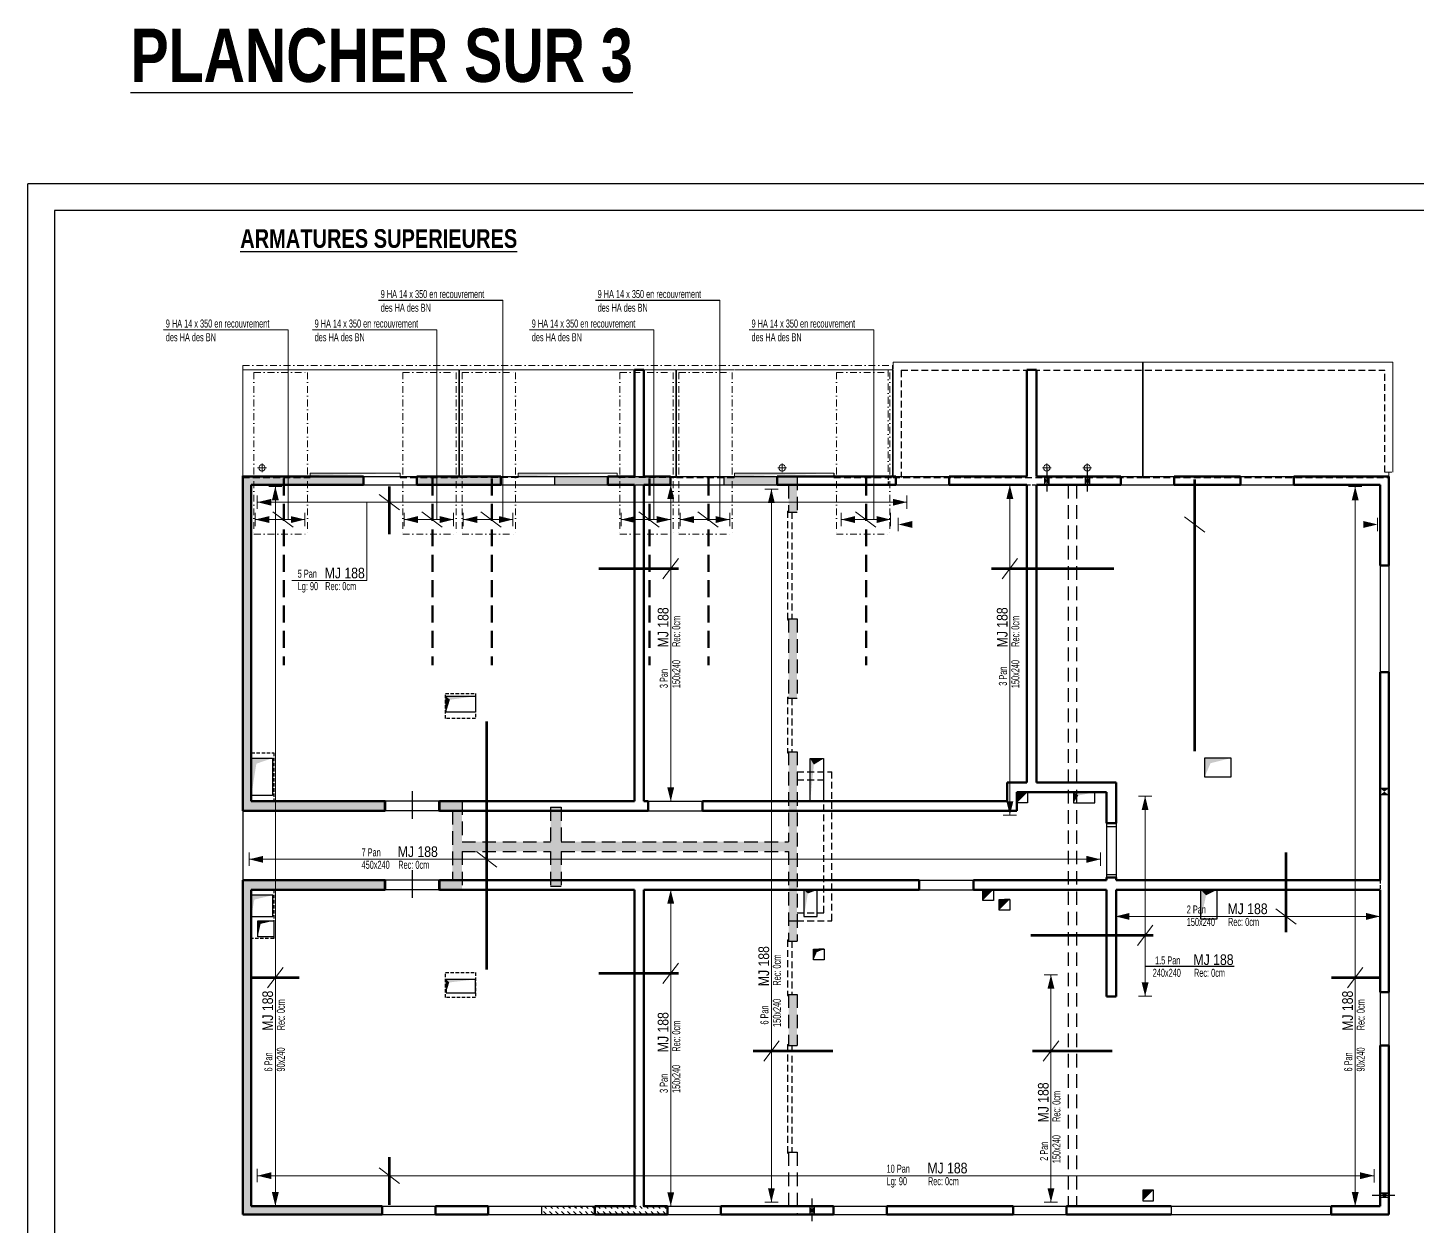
# Model space of a CAD drawing. Header units: millimetres. Extents: x 12045 to 47376, y -21493 to -16931.
# Drawn here: x 31670 to 34275, y -19178 to -16931 of the extents above; entities that cross this region are included whole.
import ezdxf

# ---------------------------------------------------------------- set-up
doc = ezdxf.new("R2010")
doc.units = ezdxf.units.MM
for name, pattern in [('CACHE', [9.525, 6.35, -3.175]), ('CACHEX2', [19.05, 12.7, -6.35]), ('TIRETPTX2', [50.8, 25.4, -12.7, 0, -12.7])]:
    doc.linetypes.add(name, pattern=pattern)
for name, color, linetype in [('01-Cad  2', 1, 'Continuous'), ('01_ARMA_INF', 50, 'Continuous'), ('01_linteaux', 2, 'Continuous'), ('01_murs_sup', 2, 'CACHEX2'), ('01_resv', 32, 'Continuous'), ('01_texte', 230, 'Continuous')]:
    doc.layers.add(name, color=color, linetype=linetype)
for name, color, linetype, lineweight in [('01_murs_coup', 5, 'Continuous', 60), ('01_tram_axes', 2, 'TIRETPTX2', 9), ('_GAZELEC-RESERVATION 2', 6, 'Continuous', 18)]:
    doc.layers.add(name, color=color, linetype=linetype, lineweight=lineweight)
doc.styles.add('impact', font='impact.ttf')
doc.styles.add('PATIO', font='ARIALN.TTF')
pattern_1 = [(135, (2098.203, 11478.237), (-11.2253202, 9e-16), [7.9375, -7.9375])]

msp = doc.modelspace()

# ---------------------------------------------------------------- hatches: boundary and pattern name
at = {"layer": '01_murs_sup', "ltscale": 0.1}
h = msp.add_hatch(dxfattribs=at)
h.set_pattern_fill('DASH', color=256, scale=2.5, angle=135)
h.set_pattern_definition(pattern_1)
h.paths.add_polyline_path([(32299.16, -17771.99), (32073.16, -17771.99), (32073.16, -18398.99), (32338.16, -18398.99), (32338.16, -18380.99), (32089.16, -18380.99), (32089.16, -17787.99), (32299.16, -17787.99)])
h.paths.add_polyline_path([(32557.16, -17771.99), (32399.16, -17771.99), (32399.16, -17787.99), (32557.16, -17787.99)])
h.paths.add_polyline_path([(32875.16, -17771.99), (32657.16, -17771.99), (32657.16, -17787.99), (32875.16, -17787.99)])
h.paths.add_polyline_path([(33112.16, -17771.99), (32975.16, -17771.99), (32975.16, -17787.99), (33096.16, -17787.99), (33096.16, -17838.99), (33112.16, -17838.99)])
h.paths.add_polyline_path([(33112.16, -18038.99), (33096.16, -18038.99), (33096.16, -18187.99), (33112.16, -18187.99)])
h.paths.add_polyline_path([(33112.16, -18287.99), (33096.16, -18287.99), (33096.16, -18456.99), (32670.16, -18456.99), (32670.16, -18391.99), (32650.16, -18391.99), (32650.16, -18456.99), (32484.16, -18456.99), (32484.16, -18380.99), (32440.16, -18380.99), (32440.16, -18398.99), (32466.16, -18398.99), (32466.16, -18528.99), (32440.16, -18528.99), (32440.16, -18546.99), (32484.16, -18546.99), (32484.16, -18474.99), (32650.16, -18474.99), (32650.16, -18539.99), (32670.16, -18539.99), (32670.16, -18474.99), (33096.16, -18474.99), (33096.16, -18642.99), (33112.16, -18642.99)])
h.paths.add_polyline_path([(33112.16, -18742.99), (33096.16, -18742.99), (33096.16, -18838.99), (33112.16, -18838.99)])
h.paths.add_polyline_path([(32338.16, -18528.99), (32073.16, -18528.99), (32073.16, -19155.99), (32334.16, -19155.99), (32334.16, -19139.99), (32089.16, -19139.99), (32089.16, -18546.99), (32338.16, -18546.99)])
h = msp.add_hatch(dxfattribs=at)
h.set_pattern_fill('DASH', color=256, scale=2.5, angle=135)
h.set_pattern_definition(pattern_1)
h.paths.add_polyline_path([(32869.16, -19139.99), (32633.16, -19139.99), (32633.16, -19155.99), (32869.16, -19155.99)])

# ---------------------------------------------------------------- linework, layer by layer
at = {"layer": '01-Cad  2'}
for p, q in [((35870.12, -17223.64), (31670.12, -17223.64)), ((31670.12, -21423.64), (31670.12, -17223.64)), ((35820.12, -17273.64), (31720.12, -17273.64)), ((31720.12, -17273.64), (31720.12, -21373.64))]:
    msp.add_line(p, q, dxfattribs=at)
at = {"layer": '01_ARMA_INF', "linetype": 'CACHE', "lineweight": 0, "ltscale": 4, "const_width": 5, "flags": 128}
for points in [[(32347.81, -17790.39), (32347.81, -17880.39)], [(33857.63, -17777.5), (33857.63, -18287.5)], [(32740.38, -17944.83), (32890.38, -17944.83)], [(33476.38, -17944.83), (33706.16, -17944.83)], [(32530.46, -18230.97), (32530.6, -18697)], [(34028.72, -18476.44), (34028.72, -18626.44)], [(33550.16, -18632.54), (33780.16, -18632.54)], [(32089.16, -18711.68), (32179.16, -18711.68)], [(32740.38, -18703.83), (32890.38, -18703.83)], [(34113.43, -18711.68), (34203.43, -18711.68)], [(33029.38, -18849.41), (33179.38, -18849.41)], [(33553.38, -18849.41), (33703.38, -18849.41)], [(32347.81, -19047.85), (32347.81, -19137.85)]]:
    msp.add_lwpolyline(points, dxfattribs=at)
at = {"layer": '01_linteaux', "lineweight": 0}
for p, q in [((32073.16, -17571.99), (32073.16, -17771.99)), ((32073.16, -17571.99), (32478.16, -17571.99)), ((32478.16, -17571.99), (32478.16, -17773.99)), ((32479.16, -17571.99), (32479.16, -17773.99)), ((32479.16, -17571.99), (32807.16, -17571.99)), ((32825.16, -17571.99), (32885.16, -17571.99)), ((32885.16, -17571.99), (32885.16, -17773.99)), ((32886.16, -17571.99), (32886.16, -17773.99)), ((32886.16, -17571.99), (32995.16, -17571.99)), ((32996.16, -17571.99), (33291.16, -17571.99)), ((33291.16, -17571.99), (33291.16, -17563.99)), ((33291.16, -17571.99), (33291.16, -17771.99)), ((33292.16, -17557.99), (34229.16, -17557.99)), ((33292.16, -17571.99), (33292.16, -17773.99)), ((33759.66, -17557.99), (33759.66, -17773.99)), ((33760.66, -17557.99), (33760.66, -17773.99)), ((34229.16, -17763.99), (34229.16, -17557.99)), ((32101.01, -17755.99), (32117.32, -17755.99)), ((32109.16, -17747.84), (32109.16, -17764.15)), ((33076.01, -17755.99), (33092.32, -17755.99)), ((33084.16, -17747.84), (33084.16, -17764.15)), ((33572.01, -17755.99), (33588.32, -17755.99)), ((33580.16, -17747.84), (33580.16, -17764.15)), ((33648.01, -17755.99), (33664.32, -17755.99)), ((33656.16, -17747.84), (33656.16, -17764.15)), ((32199.16, -17765.99), (32199.16, -17773.99)), ((32199.16, -17765.99), (32368.16, -17765.99)), ((32368.16, -17765.99), (32368.16, -17773.99)), ((32589.16, -17765.99), (32589.16, -17773.99)), ((32589.16, -17765.99), (32775.16, -17765.99)), ((32775.16, -17765.99), (32775.16, -17773.99)), ((32995.16, -17765.99), (32995.16, -17773.99)), ((32995.16, -17765.99), (33181.16, -17765.99))]:
    msp.add_line(p, q, dxfattribs=at)
at = {"layer": '01_linteaux', "ltscale": 0.1}
for p, q in [((32073.16, -17771.99), (32071.16, -17771.99)), ((32299.16, -17771.99), (32399.16, -17771.99)), ((32299.16, -17787.99), (32399.16, -17787.99)), ((32557.16, -17771.99), (32757.16, -17771.99)), ((32557.16, -17787.99), (32757.16, -17787.99)), ((32875.16, -17771.99), (33075.16, -17771.99)), ((32875.16, -17787.99), (33075.16, -17787.99)), ((33297.16, -17771.99), (33397.16, -17771.99)), ((33297.16, -17787.99), (33397.16, -17787.99)), ((33719.16, -17771.99), (33819.16, -17771.99)), ((33719.16, -17787.99), (33819.16, -17787.99)), ((33943.16, -17771.99), (34043.16, -17771.99)), ((33943.16, -17787.99), (34043.16, -17787.99)), ((34205.16, -17938.99), (34205.16, -18138.99)), ((34221.16, -17938.99), (34221.16, -18138.99)), ((32391.16, -18414.11), (32391.16, -18361.97)), ((32442.16, -18380.99), (32340.16, -18380.99)), ((32833.16, -18380.99), (32935.16, -18380.99)), ((32073.16, -18398.99), (32073.16, -18528.99)), ((32442.16, -18398.99), (32340.16, -18398.99)), ((32833.16, -18398.99), (32935.16, -18398.99)), ((33692.16, -18421.99), (33692.16, -18523.99)), ((33692.16, -18427.99), (33710.16, -18427.99)), ((33710.16, -18421.99), (33710.16, -18523.99)), ((32391.16, -18562.11), (32391.16, -18509.97)), ((33692.16, -18517.99), (33710.16, -18517.99)), ((32442.16, -18528.99), (32340.16, -18528.99)), ((33341.16, -18528.99), (33443.16, -18528.99)), ((32442.16, -18546.99), (32340.16, -18546.99)), ((33341.16, -18546.99), (33443.16, -18546.99)), ((34205.16, -18738.99), (34205.16, -18838.99)), ((34221.16, -18738.99), (34221.16, -18838.99)), ((32334.16, -19139.99), (32434.16, -19139.99)), ((32533.16, -19139.99), (32733.16, -19139.99)), ((32869.16, -19139.99), (32969.16, -19139.99)), ((33180.16, -19139.99), (33280.16, -19139.99)), ((33517.16, -19139.99), (33617.16, -19139.99)), ((33813.16, -19139.99), (34113.16, -19139.99)), ((32334.16, -19155.99), (32434.16, -19155.99)), ((32533.16, -19155.99), (32733.16, -19155.99)), ((32869.16, -19155.99), (32969.16, -19155.99)), ((33180.16, -19155.99), (33280.16, -19155.99)), ((33517.16, -19155.99), (33617.16, -19155.99)), ((33813.16, -19155.99), (34113.16, -19155.99))]:
    msp.add_line(p, q, dxfattribs=at)
at = {"layer": '01_linteaux', "lineweight": 0}
for centre in [(32109.16, -17755.99), (33084.16, -17755.99), (33580.16, -17755.99), (33656.16, -17755.99)]:
    msp.add_circle(centre, 6, dxfattribs=at)
at = {"layer": '01_linteaux', "ltscale": 0.1}
for points in [[(32199.16, -17771.99), (32199.16, -17769.99), (32199.16, -17765.99), (32368.16, -17765.99)], [(32589.16, -17771.99), (32589.16, -17765.99), (32775.16, -17765.99)], [(32995.16, -17771.99), (32995.16, -17765.99), (33181.16, -17765.99)]]:
    msp.add_solid(points, dxfattribs=at)
at = {"layer": '01_murs_coup'}
for p, q in [((32807.16, -17571.99), (32807.16, -17771.99)), ((32807.16, -17571.99), (32825.16, -17571.99)), ((32825.16, -17571.99), (32825.16, -17771.99)), ((33543.16, -17571.99), (33543.16, -17771.99)), ((33543.16, -17571.99), (33561.16, -17571.99)), ((33561.16, -17571.99), (33561.16, -17771.99)), ((32073.16, -17771.99), (32073.16, -18398.99)), ((32073.16, -17771.99), (32299.16, -17771.99)), ((32089.16, -17787.99), (32089.16, -18380.99)), ((32089.16, -17787.99), (32299.16, -17787.99)), ((32299.16, -17771.99), (32299.16, -17787.99)), ((32399.16, -17771.99), (32399.16, -17787.99)), ((32399.16, -17771.99), (32557.16, -17771.99)), ((32399.16, -17787.99), (32557.16, -17787.99)), ((32557.16, -17771.99), (32557.16, -17787.99)), ((32757.16, -17771.99), (32757.16, -17787.99)), ((32757.16, -17771.99), (32807.16, -17771.99)), ((32757.16, -17787.99), (32807.16, -17787.99)), ((32807.16, -17787.99), (32807.16, -18380.99)), ((32825.16, -17771.99), (32875.16, -17771.99)), ((32825.16, -17787.99), (32825.16, -18380.99)), ((32825.16, -17787.99), (32875.16, -17787.99)), ((32875.16, -17771.99), (32875.16, -17787.99)), ((33075.16, -17771.99), (33075.16, -17787.99)), ((33075.16, -17771.99), (33297.16, -17771.99)), ((33075.16, -17787.99), (33297.16, -17787.99)), ((33297.16, -17771.99), (33297.16, -17787.99)), ((33397.16, -17771.99), (33397.16, -17787.99)), ((33397.16, -17771.99), (33543.16, -17771.99)), ((33397.16, -17787.99), (33543.16, -17787.99)), ((33543.16, -17787.99), (33543.16, -18345.99)), ((33561.16, -17771.99), (33719.16, -17771.99)), ((33561.16, -17787.99), (33561.16, -18345.99)), ((33561.16, -17787.99), (33719.16, -17787.99)), ((33719.16, -17771.99), (33719.16, -17787.99)), ((33819.16, -17771.99), (33819.16, -17787.99)), ((33819.16, -17771.99), (33943.16, -17771.99)), ((33819.16, -17787.99), (33943.16, -17787.99)), ((33943.16, -17771.99), (33943.16, -17787.99)), ((34043.16, -17771.99), (34043.16, -17787.99)), ((34043.16, -17771.99), (34221.16, -17771.99)), ((34043.16, -17787.99), (34205.16, -17787.99)), ((34205.16, -17787.99), (34205.16, -17938.99)), ((34221.16, -17771.99), (34221.16, -17938.99)), ((34205.16, -17938.99), (34221.16, -17938.99)), ((34205.16, -18138.99), (34205.16, -18528.99)), ((34205.16, -18138.99), (34221.16, -18138.99)), ((34221.16, -18138.99), (34221.16, -18738.99)), ((33506.16, -18345.99), (33506.16, -18380.99)), ((33506.16, -18345.99), (33543.16, -18345.99)), ((33561.16, -18345.99), (33710.16, -18345.99)), ((33710.16, -18345.99), (33710.16, -18421.99)), ((32089.16, -18380.99), (32340.16, -18380.99)), ((32340.16, -18380.99), (32340.16, -18398.99)), ((32442.16, -18380.99), (32807.16, -18380.99)), ((32442.16, -18380.99), (32442.16, -18398.99)), ((32825.16, -18380.99), (32833.16, -18380.99)), ((32833.16, -18380.99), (32833.16, -18398.99)), ((32935.16, -18380.99), (32935.16, -18398.99)), ((32935.16, -18380.99), (33506.16, -18380.99)), ((33524.16, -18363.99), (33524.16, -18398.99)), ((33524.16, -18363.99), (33692.16, -18363.99)), ((33692.16, -18363.99), (33692.16, -18421.99)), ((32073.16, -18398.99), (32340.16, -18398.99)), ((32442.16, -18398.99), (32833.16, -18398.99)), ((32935.16, -18398.99), (33524.16, -18398.99)), ((33692.16, -18421.99), (33710.16, -18421.99)), ((32073.16, -18528.99), (32340.16, -18528.99)), ((32073.16, -19155.99), (32073.16, -18528.99)), ((32340.16, -18528.99), (32340.16, -18546.99)), ((32442.16, -18528.99), (32442.16, -18546.99)), ((32442.16, -18528.99), (33341.16, -18528.99)), ((33341.16, -18546.99), (33341.16, -18528.99)), ((33443.16, -18528.99), (33692.16, -18528.99)), ((33443.16, -18546.99), (33443.16, -18528.99)), ((33692.16, -18523.99), (33692.16, -18528.99)), ((33692.16, -18523.99), (33710.16, -18523.99)), ((33710.16, -18523.99), (33710.16, -18528.99)), ((33710.16, -18528.99), (34205.16, -18528.99)), ((32089.16, -18546.99), (32089.16, -19139.99)), ((32089.16, -18546.99), (32340.16, -18546.99)), ((32442.16, -18546.99), (32807.16, -18546.99)), ((32807.16, -18546.99), (32807.16, -19139.99)), ((32825.16, -18546.99), (32825.16, -19139.99)), ((32825.16, -18546.99), (33341.16, -18546.99)), ((33443.16, -18546.99), (33692.16, -18546.99)), ((33692.16, -18546.99), (33692.16, -18746.99)), ((33710.16, -18546.99), (33710.16, -18746.99)), ((33710.16, -18546.99), (34205.16, -18546.99)), ((34205.16, -18546.99), (34205.16, -18738.99)), ((33692.16, -18746.99), (33710.16, -18746.99)), ((34205.16, -18738.99), (34221.16, -18738.99)), ((34205.16, -18838.99), (34205.16, -19139.99)), ((34205.16, -18838.99), (34221.16, -18838.99)), ((34221.16, -18838.99), (34221.16, -19155.99)), ((32089.16, -19139.99), (32334.16, -19139.99)), ((32334.16, -19139.99), (32334.16, -19155.99)), ((32434.16, -19139.99), (32434.16, -19155.99)), ((32434.16, -19139.99), (32533.16, -19139.99)), ((32533.16, -19139.99), (32533.16, -19155.99)), ((32733.16, -19139.99), (32733.16, -19155.99)), ((32733.16, -19139.99), (32807.16, -19139.99)), ((32825.16, -19139.99), (32869.16, -19139.99)), ((32869.16, -19139.99), (32869.16, -19155.99)), ((32969.16, -19139.99), (32969.16, -19155.99)), ((32969.16, -19139.99), (33180.16, -19139.99)), ((33180.16, -19139.99), (33180.16, -19155.99)), ((33280.16, -19139.99), (33280.16, -19155.99)), ((33280.16, -19139.99), (33517.16, -19139.99)), ((33517.16, -19139.99), (33517.16, -19155.99)), ((33617.16, -19139.99), (33617.16, -19155.99)), ((33617.16, -19139.99), (33813.16, -19139.99)), ((34113.16, -19139.99), (34113.16, -19155.99)), ((34113.16, -19139.99), (34205.16, -19139.99)), ((32073.16, -19155.99), (32334.16, -19155.99)), ((32434.16, -19155.99), (32533.16, -19155.99)), ((32733.16, -19155.99), (32869.16, -19155.99)), ((32969.16, -19155.99), (33180.16, -19155.99)), ((33280.16, -19155.99), (33517.16, -19155.99)), ((33617.16, -19155.99), (33813.16, -19155.99)), ((34113.16, -19155.99), (34221.16, -19155.99))]:
    msp.add_line(p, q, dxfattribs=at)
at = {"layer": '01_murs_coup', "linetype": 'CACHE', "ltscale": 5}
for p, q in [((32149.85, -17775.94), (32149.85, -18125.94)), ((32428.85, -17775.94), (32428.85, -18125.94)), ((32539.82, -17775.94), (32539.82, -18125.94)), ((32835.85, -17775.94), (32835.85, -18125.94)), ((32946.37, -17775.94), (32946.37, -18125.94)), ((33241.85, -17775.94), (33241.85, -18125.94))]:
    msp.add_line(p, q, dxfattribs=at)
at = {"layer": '01_murs_sup'}
for p, q in [((33307.16, -17572.99), (33307.16, -17773.99)), ((33307.16, -17572.99), (34214.16, -17572.99)), ((34214.16, -17763.99), (34214.16, -17572.99)), ((32071.16, -17773.99), (32071.16, -17773.99)), ((32073.16, -17773.99), (32199.16, -17773.99)), ((32368.16, -17773.99), (32478.16, -17773.99)), ((32589.16, -17773.99), (32479.16, -17773.99)), ((32885.16, -17773.99), (32775.16, -17773.99)), ((32886.16, -17773.99), (32995.16, -17773.99)), ((33181.16, -17765.99), (33181.16, -17773.99)), ((33181.16, -17773.99), (33291.16, -17773.99)), ((33292.16, -17773.99), (33759.66, -17773.99)), ((33760.66, -17773.99), (34221.16, -17773.99)), ((33094.16, -17836.99), (33094.16, -18040.99)), ((33102.16, -17838.99), (33102.16, -18038.99)), ((33094.16, -18185.99), (33094.16, -18289.99)), ((33102.16, -18187.99), (33102.16, -18287.99)), ((33112.16, -18325.99), (33177.17, -18325.99)), ((33177.16, -18604.99), (33177.17, -18325.99)), ((33112.16, -18340.99), (33162.17, -18340.99)), ((33162.16, -18589.99), (33162.17, -18340.99)), ((33112.16, -18589.99), (33162.16, -18589.99)), ((33112.16, -18604.99), (33177.16, -18604.99)), ((33094.16, -18640.99), (33094.16, -18744.99)), ((33102.16, -18642.99), (33102.16, -18742.99)), ((33094.16, -18836.99), (33094.16, -19040.99)), ((33102.16, -18838.99), (33102.16, -19038.99))]:
    msp.add_line(p, q, dxfattribs=at)
at = {"layer": '01_murs_sup', "ltscale": 2}
for p, q in [((32073.16, -17771.99), (32073.16, -18398.99)), ((32073.16, -17771.99), (32299.16, -17771.99)), ((32089.16, -17787.99), (32089.16, -18380.99)), ((32089.16, -17787.99), (32299.16, -17787.99)), ((32299.16, -17771.99), (32299.16, -17787.99)), ((32399.16, -17771.99), (32399.16, -17787.99)), ((32399.16, -17771.99), (32557.16, -17771.99)), ((32399.16, -17787.99), (32557.16, -17787.99)), ((32557.16, -17771.99), (32557.16, -17787.99)), ((32657.16, -17771.99), (32657.16, -17787.99)), ((32657.16, -17771.99), (32875.16, -17771.99)), ((32657.16, -17787.99), (32875.16, -17787.99)), ((32875.16, -17771.99), (32875.16, -17787.99)), ((32975.16, -17771.99), (32975.16, -17787.99)), ((32975.16, -17771.99), (33112.16, -17771.99)), ((32975.16, -17787.99), (33096.16, -17787.99)), ((33096.16, -17787.99), (33096.16, -17838.99)), ((33112.16, -17771.99), (33112.16, -17838.99)), ((33620.16, -17787.99), (33620.16, -19139.99)), ((33636.16, -17787.99), (33636.16, -19139.99)), ((33094.16, -17836.99), (33096.16, -17836.99)), ((33096.16, -17838.99), (33112.16, -17838.99)), ((33094.16, -18040.99), (33096.16, -18040.99)), ((33096.16, -18038.99), (33096.16, -18187.99)), ((33096.16, -18038.99), (33112.16, -18038.99)), ((33112.16, -18038.99), (33112.16, -18187.99)), ((33094.16, -18185.99), (33096.16, -18185.99)), ((33096.16, -18187.99), (33112.16, -18187.99)), ((33094.16, -18289.99), (33096.16, -18289.99)), ((33096.16, -18287.99), (33096.16, -18456.99)), ((33096.16, -18287.99), (33112.16, -18287.99)), ((33112.16, -18287.99), (33112.16, -18642.99)), ((32089.16, -18380.99), (32338.16, -18380.99)), ((32338.16, -18380.99), (32338.16, -18398.99)), ((32440.16, -18380.99), (32484.16, -18380.99)), ((32440.16, -18380.99), (32440.16, -18398.99)), ((32484.16, -18380.99), (32484.16, -18456.99)), ((32073.16, -18398.99), (32338.16, -18398.99)), ((32440.16, -18398.99), (32466.16, -18398.99)), ((32466.16, -18398.99), (32466.16, -18528.99)), ((32650.16, -18391.99), (32650.16, -18456.99)), ((32650.16, -18391.99), (32670.16, -18391.99)), ((32670.16, -18391.99), (32670.16, -18456.99)), ((32484.16, -18456.99), (32650.16, -18456.99)), ((32670.16, -18456.99), (33096.16, -18456.99)), ((32484.16, -18474.99), (32484.16, -18546.99)), ((32484.16, -18474.99), (32650.16, -18474.99)), ((32650.16, -18474.99), (32650.16, -18539.99)), ((32670.16, -18474.99), (32670.16, -18539.99)), ((32670.16, -18474.99), (33096.16, -18474.99)), ((33096.16, -18474.99), (33096.16, -18642.99)), ((32073.16, -18528.99), (32338.16, -18528.99)), ((32073.16, -19155.99), (32073.16, -18528.99)), ((32338.16, -18528.99), (32338.16, -18546.99)), ((32440.16, -18528.99), (32440.16, -18546.99)), ((32440.16, -18528.99), (32466.16, -18528.99)), ((32650.16, -18539.99), (32670.16, -18539.99)), ((32089.16, -18546.99), (32089.16, -19139.99)), ((32089.16, -18546.99), (32338.16, -18546.99)), ((32440.16, -18546.99), (32484.16, -18546.99)), ((33096.16, -18604.99), (33112.16, -18604.99)), ((33094.16, -18640.99), (33096.16, -18640.99)), ((33096.16, -18642.99), (33112.16, -18642.99)), ((33094.16, -18744.99), (33096.16, -18744.99)), ((33096.16, -18742.99), (33096.16, -18838.99)), ((33096.16, -18742.99), (33112.16, -18742.99)), ((33112.16, -18742.99), (33112.16, -18838.99)), ((33094.16, -18836.99), (33096.16, -18836.99)), ((33096.16, -18838.99), (33112.16, -18838.99)), ((33096.16, -19038.99), (33096.16, -19139.99)), ((33096.16, -19038.99), (33112.16, -19038.99)), ((33112.16, -19038.99), (33112.16, -19155.99)), ((33094.16, -19040.99), (33096.16, -19040.99)), ((32089.16, -19139.99), (32334.16, -19139.99)), ((32334.16, -19139.99), (32334.16, -19155.99)), ((32434.16, -19139.99), (32434.16, -19155.99)), ((32434.16, -19139.99), (32533.16, -19139.99)), ((32533.16, -19139.99), (32533.16, -19155.99)), ((32633.16, -19139.99), (32633.16, -19155.99)), ((32633.16, -19139.99), (32869.16, -19139.99)), ((32869.16, -19139.99), (32869.16, -19155.99)), ((32969.16, -19139.99), (32969.16, -19155.99)), ((32969.16, -19139.99), (33096.16, -19139.99)), ((32073.16, -19155.99), (32334.16, -19155.99)), ((32434.16, -19155.99), (32533.16, -19155.99)), ((32633.16, -19155.99), (32869.16, -19155.99)), ((32969.16, -19155.99), (33112.16, -19155.99))]:
    msp.add_line(p, q, dxfattribs=at)
at = {"layer": '01_murs_sup', "ltscale": 0.5}
for p, q in [((33283.16, -17771.99), (33283.16, -17787.99)), ((33543.16, -17787.99), (33561.16, -17787.99)), ((34205.16, -18528.99), (34205.16, -18546.99))]:
    msp.add_line(p, q, dxfattribs=at)
at = {"layer": '01_resv'}
for p, q in [((33580.16, -17757.6), (33580.16, -17800.33)), ((33656.16, -17757.6), (33656.16, -17800.33)), ((33576.16, -17771.99), (33576.16, -17787.99)), ((33584.16, -17771.99), (33584.16, -17787.99)), ((33652.16, -17771.99), (33652.16, -17787.99)), ((33660.16, -17771.99), (33660.16, -17787.99)), ((32089.49, -18381.03), (32089.16, -18289.96)), ((32131.14, -18381.03), (32089.49, -18381.03)), ((32089.48, -18546.95), (32131.14, -18546.95)), ((32089.49, -18637.98), (32089.49, -18546.95)), ((34221.16, -19115.99), (34205.16, -19115.99)), ((33136.16, -19139.99), (33136.16, -19155.99)), ((33140.16, -19125.6), (33140.16, -19168.33)), ((33144.16, -19139.99), (33144.16, -19155.99)), ((34232.66, -19119.99), (34189.93, -19119.99)), ((34221.16, -19123.99), (34205.16, -19123.99))]:
    msp.add_line(p, q, dxfattribs=at)
at = {"layer": '01_resv', "linetype": 'CACHE'}
for p, q in [((32453.14, -18178.96), (32509.18, -18178.97)), ((32453.14, -18225.98), (32453.15, -18178.96)), ((32509.18, -18178.97), (32509.18, -18225.98)), ((32509.18, -18225.98), (32453.14, -18225.98)), ((32089.49, -18289.96), (32131.14, -18289.96)), ((32131.14, -18289.96), (32131.14, -18381.03)), ((32131.14, -18546.95), (32131.14, -18637.98)), ((32131.14, -18637.98), (32089.49, -18637.98)), ((32453.14, -18748.97), (32453.14, -18701.96)), ((32453.14, -18701.97), (32509.19, -18701.97)), ((32509.19, -18701.97), (32509.19, -18748.97)), ((32509.19, -18748.97), (32453.14, -18748.97))]:
    msp.add_line(p, q, dxfattribs=at)
at = {"layer": '01_resv', "ltscale": 0.1}
for p, q in [((32454.18, -18213.98), (32454.18, -18183.98)), ((32454.18, -18183.98), (32509.18, -18183.98)), ((32454.18, -18213.98), (32454.18, -18183.98)), ((32509.18, -18183.98), (32509.18, -18213.98)), ((32509.18, -18213.98), (32454.18, -18213.98)), ((32089.13, -18299.87), (32129.13, -18299.87)), ((32129.13, -18299.87), (32129.13, -18369.97)), ((33136.69, -18380.97), (33136.69, -18300.98)), ((33136.69, -18300.98), (33161.69, -18300.98)), ((33161.69, -18300.98), (33161.69, -18380.97)), ((33876.14, -18299.97), (33876.14, -18334.97)), ((33926.14, -18299.97), (33876.14, -18300.07)), ((33926.14, -18334.97), (33926.14, -18299.97)), ((33876.14, -18334.97), (33926.14, -18334.97)), ((32129.13, -18369.97), (32089.13, -18369.97)), ((33544.17, -18384), (33524.16, -18384)), ((33544.16, -18364), (33544.17, -18384)), ((33150.13, -18546.94), (33125.13, -18547.01)), ((33150.13, -18546.98), (33125.13, -18546.98)), ((33125.13, -18546.98), (33125.13, -18596.98)), ((33150.13, -18596.98), (33150.13, -18546.94)), ((33460.23, -18566.99), (33460.23, -18546.99)), ((33460.23, -18546.99), (33480.13, -18546.99)), ((33480.13, -18566.99), (33460.23, -18566.99)), ((33480.13, -18546.99), (33470.13, -18546.99)), ((33470.13, -18546.99), (33480.13, -18546.99)), ((33480.13, -18546.99), (33480.13, -18566.99)), ((33480.13, -18546.99), (33480.13, -18566.99)), ((33491.17, -18584.98), (33491.17, -18564.98)), ((33491.17, -18564.98), (33511.17, -18564.98)), ((33511.17, -18564.98), (33501.17, -18564.98)), ((33501.17, -18564.98), (33511.17, -18564.98)), ((33511.17, -18564.98), (33511.17, -18584.98)), ((33511.17, -18564.98), (33511.17, -18584.98)), ((33869.19, -18601.99), (33869.19, -18546.99)), ((33869.19, -18546.99), (33899.19, -18546.99)), ((33899.19, -18546.99), (33899.19, -18601.99)), ((33899.19, -18546.99), (33899.19, -18601.99)), ((33511.17, -18584.98), (33491.17, -18584.98)), ((33125.13, -18596.98), (33150.13, -18596.98)), ((33899.19, -18601.99), (33869.19, -18601.99)), ((33143.15, -18678.09), (33143.15, -18657.99)), ((33143.15, -18657.99), (33163.15, -18657.99)), ((33163.15, -18657.99), (33153.15, -18657.99)), ((33153.15, -18657.99), (33163.15, -18657.99)), ((33163.15, -18657.99), (33163.15, -18678.09)), ((33163.15, -18657.99), (33163.15, -18678.09)), ((33163.15, -18678.09), (33143.15, -18678.09)), ((32509.19, -18715.04), (32454.19, -18715.04)), ((32454.19, -18715.04), (32454.19, -18740.04)), ((32509.19, -18740.04), (32509.19, -18715.04)), ((32454.19, -18740.04), (32509.19, -18740.04)), ((33780.19, -19109.97), (33760.19, -19109.97)), ((33760.19, -19109.97), (33760.19, -19129.97)), ((33780.19, -19129.97), (33780.19, -19109.97)), ((33760.19, -19129.97), (33780.19, -19129.97)), ((33760.19, -19129.97), (33780.19, -19129.97)), ((33813.16, -19139.99), (33813.16, -19155.99))]:
    msp.add_line(p, q, dxfattribs=at)
at = {"layer": '01_resv', "lineweight": 30}
for p, q in [((32129.16, -18557.01), (32089.16, -18557.01)), ((32129.16, -18557.01), (32089.16, -18557.01)), ((32129.16, -18597.01), (32129.16, -18557.01)), ((32089.16, -18597.01), (32129.16, -18597.01)), ((32101.14, -18634.97), (32101.14, -18604.97)), ((32101.14, -18604.97), (32131.14, -18604.97)), ((32131.14, -18604.97), (32131.14, -18634.97)), ((32131.14, -18634.97), (32101.14, -18634.97))]:
    msp.add_line(p, q, dxfattribs=at)
at = {"layer": '01_resv', "ltscale": 0.1}
msp.add_lwpolyline([(33670.21, -18363.95), (33630.23, -18363.95), (33630.23, -18383.98), (33670.21, -18383.98)], close=True, dxfattribs=at)
at = {"layer": '01_resv'}
for points in [[(33576.16, -17771.99), (33576.16, -17787.99), (33584.16, -17787.99), (33584.16, -17771.99)], [(33652.16, -17771.99), (33652.16, -17787.99), (33660.16, -17787.99), (33660.16, -17771.99)], [(34221.16, -19115.99), (34205.16, -19115.99), (34205.16, -19123.99), (34221.16, -19123.99)], [(33136.16, -19139.99), (33136.16, -19155.99), (33144.16, -19155.99), (33144.16, -19139.99)]]:
    msp.add_solid(points, dxfattribs=at)
at = {"layer": '01_resv', "ltscale": 0.1}
for points in [[(32454.18, -18213.98), (32454.18, -18183.98), (32461.33, -18190.77)], [(32454.18, -18183.98), (32509.18, -18183.98), (32461.33, -18190.77)], [(32089.16, -18369.97), (32089.16, -18299.87), (32098.59, -18310.55)], [(32089.16, -18299.87), (32129.46, -18299.87), (32098.59, -18310.55)], [(33136.69, -18380.99), (33136.69, -18300.98), (33143.77, -18312.23)], [(33136.69, -18300.98), (33161.69, -18300.98), (33143.77, -18312.24)], [(33876.14, -18300.07), (33926.14, -18299.97), (33887.3, -18309.59)], [(33876.14, -18334.97), (33876.14, -18300.07), (33887.3, -18309.59)], [(34205.16, -18356.72), (34221.16, -18356.72), (34221.16, -18369.22), (34205.16, -18369.22)], [(33524.16, -18384), (33524.16, -18363.99), (33544.16, -18364)], [(33630.23, -18363.99), (33670.21, -18363.95), (33639.52, -18370.17)], [(33630.23, -18383.98), (33630.23, -18363.99), (33639.52, -18370.17)], [(32089.16, -18597.01), (32089.16, -18557.01), (32094.75, -18565.49)], [(32089.16, -18557.01), (32129.16, -18557.01), (32094.75, -18565.49)], [(33125.13, -18596.98), (33125.13, -18546.98), (33132.43, -18553.9)], [(33125.13, -18546.98), (33150.13, -18546.99), (33132.43, -18553.9)], [(33460.09, -18567.15), (33460.23, -18546.99), (33480.13, -18546.99)], [(33491.17, -18584.98), (33491.17, -18564.98), (33511.17, -18564.98)], [(33869.19, -18601.99), (33869.19, -18546.99), (33878.88, -18557.41)], [(33869.19, -18546.99), (33899.19, -18546.99), (33878.88, -18557.41)], [(32101.14, -18634.97), (32101.14, -18604.97), (32106.54, -18610.78)], [(32101.14, -18604.97), (32131.14, -18604.97), (32106.54, -18610.78)], [(33143.15, -18678.09), (33143.15, -18657.99), (33149.05, -18663.88)], [(33143.15, -18657.99), (33163.15, -18657.99), (33149.05, -18663.88)], [(32454.19, -18740.04), (32454.19, -18715.04), (32460.1, -18720.65)], [(32454.19, -18715.04), (32509.19, -18715.04), (32460.1, -18720.65)], [(33760.19, -19129.97), (33760.19, -19109.97), (33780.19, -19109.97)]]:
    msp.add_solid(points, dxfattribs=at)
at = {"layer": '01_texte', "ltscale": 5}
for p, q in [((32327.52, -17441.16), (32560.88, -17441.77)), ((32734.08, -17441.16), (32967.44, -17441.77)), ((31924.59, -17496.46), (32157.95, -17497.06)), ((32203.59, -17496.46), (32436.95, -17497.06)), ((32610.59, -17496.46), (32843.95, -17497.06)), ((33022.59, -17496.46), (33255.95, -17497.06)), ((33764.58, -18690.08), (33931.41, -18690.08))]:
    msp.add_line(p, q, dxfattribs=at)
at = {"layer": '01_texte', "linetype": 'Continuous', "lineweight": 0}
for p, q in [((32560.88, -17852.78), (32560.88, -17441.77)), ((32967.44, -17852.78), (32967.44, -17441.77)), ((32157.95, -17852.78), (32157.95, -17497.06)), ((32436.95, -17852.78), (32436.95, -17497.06)), ((32843.95, -17852.78), (32843.95, -17497.06)), ((33255.95, -17852.78), (33255.95, -17497.06)), ((32862.86, -17787.92), (32887.82, -17787.92)), ((32875.35, -18380.99), (32875.34, -17787.92)), ((33498.58, -17787.92), (33523.54, -17787.92)), ((33511.07, -18407.17), (33511.06, -17787.92)), ((32100.27, -17807.73), (32100.27, -17832.69)), ((32121.68, -17790.63), (32146.64, -17790.63)), ((32134.16, -19139.97), (32134.16, -17790.63)), ((32328.77, -17805.82), (32366.85, -17834.83)), ((33051.58, -17795.65), (33076.54, -17795.65)), ((33064.07, -19132.74), (33064.06, -17795.65)), ((33317.95, -17807.84), (33317.95, -17832.8)), ((34145.95, -17790.63), (34170.91, -17790.63)), ((34158.43, -19139.97), (34158.43, -17790.63)), ((32096.55, -17840.3), (32096.55, -17865.26)), ((33317.95, -17820.32), (32100.74, -17820.32)), ((32129.7, -17838.28), (32167.77, -17867.29)), ((32189.34, -17840.3), (32189.34, -17865.26)), ((32305.46, -17820.32), (32305.46, -17967.35)), ((32375.55, -17840.3), (32375.55, -17865.26)), ((32408.7, -17838.28), (32446.77, -17867.29)), ((32468.34, -17840.3), (32468.34, -17865.26)), ((32486.52, -17840.3), (32486.52, -17865.26)), ((32519.66, -17838.28), (32557.73, -17867.29)), ((32579.31, -17840.3), (32579.31, -17865.26)), ((32782.55, -17840.3), (32782.55, -17865.26)), ((32815.7, -17838.28), (32853.77, -17867.29)), ((32875.34, -17840.3), (32875.34, -17865.26)), ((32893.07, -17840.3), (32893.07, -17865.26)), ((32926.22, -17838.28), (32964.29, -17867.29)), ((32985.86, -17840.3), (32985.86, -17865.26)), ((33194.55, -17840.3), (33194.55, -17865.26)), ((33221.7, -17838.28), (33259.77, -17867.29)), ((33287.34, -17840.3), (33287.34, -17865.26)), ((32096.55, -17852.78), (32189.34, -17852.78)), ((32375.55, -17852.78), (32468.34, -17852.78)), ((32486.52, -17852.78), (32579.31, -17852.78)), ((32782.55, -17852.78), (32875.34, -17852.78)), ((32893.07, -17852.78), (32985.86, -17852.78)), ((33194.55, -17852.78), (33287.34, -17852.78)), ((33301.72, -17849.4), (33301.72, -17874.36)), ((33838.6, -17847.49), (33876.67, -17876.5)), ((34200.06, -17849.51), (34200.06, -17874.47)), ((32860.83, -17963.86), (32889.84, -17925.79)), ((33496.56, -17963.86), (33525.57, -17925.79)), ((32164.98, -17967.35), (32305.46, -17967.35)), ((32862.87, -18380.99), (32887.83, -18380.99)), ((33752.09, -18371.39), (33777.05, -18371.39)), ((33764.58, -18746.52), (33764.57, -18371.39)), ((33498.59, -18407.17), (33523.55, -18407.17)), ((32085.18, -18477.33), (32085.18, -18502.29)), ((32085.18, -18489.81), (33680.82, -18489.81)), ((32511.52, -18475.3), (32549.59, -18504.31)), ((33680.82, -18477.33), (33680.82, -18502.29)), ((32862.86, -18546.92), (32887.82, -18546.92)), ((32875.35, -19139.99), (32875.34, -18546.92)), ((33709.16, -18584.43), (33709.16, -18609.39)), ((34009.68, -18582.41), (34047.76, -18611.41)), ((34205.05, -18584.43), (34205.05, -18609.39)), ((33709.16, -18596.91), (34205.05, -18596.91)), ((33750.07, -18651.54), (33779.08, -18613.47)), ((32119.66, -18730.71), (32148.67, -18692.64)), ((32860.83, -18722.86), (32889.84, -18684.79)), ((34143.93, -18730.71), (34172.94, -18692.64)), ((33575.58, -18706.31), (33600.54, -18706.31)), ((33588.07, -19132.74), (33588.06, -18706.31)), ((33752.1, -18746.52), (33777.06, -18746.52)), ((33049.56, -18868.44), (33078.57, -18830.37)), ((33573.56, -18868.44), (33602.57, -18830.37)), ((32100.27, -19070.4), (32100.27, -19095.36)), ((34193.68, -19082.99), (32100.74, -19082.99)), ((32328.77, -19068.49), (32366.85, -19097.5)), ((34193.68, -19070.51), (34193.68, -19095.47)), ((32121.68, -19139.97), (32146.64, -19139.97)), ((32862.87, -19139.99), (32887.83, -19139.99)), ((33051.59, -19132.74), (33076.55, -19132.74)), ((33575.59, -19132.74), (33600.55, -19132.74)), ((34145.95, -19139.97), (34170.91, -19139.97))]:
    msp.add_line(p, q, dxfattribs=at)
for points in [[(32875.34, -17787.92), (32868.88, -17814.02), (32875.34, -17814.02)], [(32875.34, -17787.92), (32881.8, -17814.02), (32875.34, -17814.02)], [(33511.06, -17787.92), (33504.6, -17814.02), (33511.06, -17814.02)], [(33511.06, -17787.92), (33517.52, -17814.02), (33511.06, -17814.02)], [(32100.74, -17820.32), (32126.84, -17813.86), (32126.84, -17820.32)], [(32134.16, -17790.63), (32127.7, -17816.72), (32134.16, -17816.72)], [(32134.16, -17790.63), (32140.62, -17816.72), (32134.16, -17816.72)], [(33064.06, -17795.65), (33057.6, -17821.75), (33064.06, -17821.75)], [(33064.06, -17795.65), (33070.52, -17821.75), (33064.06, -17821.75)], [(33317.95, -17820.32), (33291.85, -17813.86), (33291.85, -17820.32)], [(34158.43, -17790.63), (34151.97, -17816.72), (34158.43, -17816.72)], [(34158.43, -17790.63), (34164.89, -17816.72), (34158.43, -17816.72)], [(32100.74, -17820.32), (32126.84, -17826.78), (32126.84, -17820.32)], [(33317.95, -17820.32), (33291.85, -17826.78), (33291.85, -17820.32)], [(32096.55, -17852.78), (32122.65, -17846.32), (32122.65, -17852.78)], [(32096.55, -17852.78), (32122.65, -17859.24), (32122.65, -17852.78)], [(32189.34, -17852.78), (32163.25, -17846.32), (32163.25, -17852.78)], [(32189.34, -17852.78), (32163.25, -17859.24), (32163.25, -17852.78)], [(32375.55, -17852.78), (32401.65, -17846.32), (32401.65, -17852.78)], [(32375.55, -17852.78), (32401.65, -17859.24), (32401.65, -17852.78)], [(32468.34, -17852.78), (32442.25, -17846.32), (32442.25, -17852.78)], [(32468.34, -17852.78), (32442.25, -17859.24), (32442.25, -17852.78)], [(32486.52, -17852.78), (32512.61, -17846.32), (32512.61, -17852.78)], [(32486.52, -17852.78), (32512.61, -17859.24), (32512.61, -17852.78)], [(32579.31, -17852.78), (32553.21, -17846.32), (32553.21, -17852.78)], [(32579.31, -17852.78), (32553.21, -17859.24), (32553.21, -17852.78)], [(32782.55, -17852.78), (32808.65, -17846.32), (32808.65, -17852.78)], [(32782.55, -17852.78), (32808.65, -17859.24), (32808.65, -17852.78)], [(32875.34, -17852.78), (32849.25, -17846.32), (32849.25, -17852.78)], [(32875.34, -17852.78), (32849.25, -17859.24), (32849.25, -17852.78)], [(32893.07, -17852.78), (32919.17, -17846.32), (32919.17, -17852.78)], [(32893.07, -17852.78), (32919.17, -17859.24), (32919.17, -17852.78)], [(32985.86, -17852.78), (32959.77, -17846.32), (32959.77, -17852.78)], [(32985.86, -17852.78), (32959.77, -17859.24), (32959.77, -17852.78)], [(33194.55, -17852.78), (33220.65, -17846.32), (33220.65, -17852.78)], [(33194.55, -17852.78), (33220.65, -17859.24), (33220.65, -17852.78)], [(33287.34, -17852.78), (33261.25, -17846.32), (33261.25, -17852.78)], [(33287.34, -17852.78), (33261.25, -17859.24), (33261.25, -17852.78)], [(33302.2, -17861.99), (33328.29, -17855.53), (33328.29, -17861.99)], [(33302.2, -17861.99), (33328.29, -17868.45), (33328.29, -17861.99)], [(34200.06, -17861.99), (34173.96, -17855.53), (34173.96, -17861.99)], [(34200.06, -17861.99), (34173.96, -17868.45), (34173.96, -17861.99)], [(32875.35, -18380.99), (32868.89, -18354.9), (32875.35, -18354.9)], [(32875.35, -18380.99), (32881.81, -18354.9), (32875.35, -18354.9)], [(33511.07, -18407.17), (33504.61, -18381.07), (33511.07, -18381.07)], [(33511.07, -18407.17), (33517.53, -18381.07), (33511.07, -18381.07)], [(33764.57, -18371.39), (33758.11, -18397.49), (33764.57, -18397.49)], [(33764.57, -18371.39), (33771.03, -18397.49), (33764.57, -18397.49)], [(32085.18, -18489.81), (32111.27, -18483.35), (32111.27, -18489.81)], [(32085.18, -18489.81), (32111.27, -18496.27), (32111.27, -18489.81)], [(33680.82, -18489.81), (33654.72, -18483.35), (33654.72, -18489.81)], [(33680.82, -18489.81), (33654.72, -18496.27), (33654.72, -18489.81)], [(32875.34, -18546.92), (32868.88, -18573.02), (32875.34, -18573.02)], [(32875.34, -18546.92), (32881.8, -18573.02), (32875.34, -18573.02)], [(33709.16, -18596.91), (33735.26, -18590.45), (33735.26, -18596.91)], [(34205.05, -18596.91), (34178.96, -18590.45), (34178.96, -18596.91)], [(33709.16, -18596.91), (33735.26, -18603.37), (33735.26, -18596.91)], [(34205.05, -18596.91), (34178.96, -18603.37), (34178.96, -18596.91)], [(33588.06, -18706.31), (33581.6, -18732.41), (33588.06, -18732.41)], [(33588.06, -18706.31), (33594.52, -18732.41), (33588.06, -18732.41)], [(33764.58, -18746.52), (33758.12, -18720.43), (33764.58, -18720.43)], [(33764.58, -18746.52), (33771.04, -18720.43), (33764.58, -18720.43)], [(32100.74, -19082.99), (32126.84, -19076.53), (32126.84, -19082.99)], [(32100.74, -19082.99), (32126.84, -19089.45), (32126.84, -19082.99)], [(34193.68, -19082.99), (34167.59, -19076.53), (34167.59, -19082.99)], [(34193.68, -19082.99), (34167.59, -19089.45), (34167.59, -19082.99)], [(32134.16, -19139.97), (32127.7, -19113.87), (32134.16, -19113.87)], [(32134.16, -19139.97), (32140.62, -19113.87), (32134.16, -19113.87)], [(32875.35, -19139.99), (32868.89, -19113.9), (32875.35, -19113.9)], [(32875.35, -19139.99), (32881.81, -19113.9), (32875.35, -19113.9)], [(33064.07, -19132.74), (33057.61, -19106.65), (33064.07, -19106.65)], [(33064.07, -19132.74), (33070.53, -19106.65), (33064.07, -19106.65)], [(33588.07, -19132.74), (33581.61, -19106.65), (33588.07, -19106.65)], [(33588.07, -19132.74), (33594.53, -19106.65), (33588.07, -19106.65)], [(34158.43, -19139.97), (34151.97, -19113.87), (34158.43, -19113.87)], [(34158.43, -19139.97), (34164.89, -19113.87), (34158.43, -19113.87)]]:
    msp.add_solid(points, dxfattribs=at)
at = {"layer": '01_tram_axes', "ltscale": 0.5}
for p, q in [((32073.16, -17563.99), (33291.16, -17563.99)), ((32073.16, -17563.99), (32073.16, -17571.99)), ((32094.16, -17576.99), (32094.16, -17879.99)), ((32094.16, -17576.99), (32194.16, -17576.99)), ((32194.16, -17576.99), (32194.16, -17879.99)), ((32373.16, -17576.99), (32373.16, -17879.99)), ((32373.16, -17576.99), (32473.16, -17576.99)), ((32473.16, -17576.99), (32473.16, -17879.99)), ((32484.13, -17576.99), (32484.13, -17879.99)), ((32484.13, -17576.99), (32584.13, -17576.99)), ((32584.13, -17576.99), (32584.13, -17879.99)), ((32780.16, -17576.99), (32780.16, -17879.99)), ((32780.16, -17576.99), (32880.16, -17576.99)), ((32880.16, -17576.99), (32880.16, -17879.99)), ((32890.69, -17576.99), (32890.69, -17879.99)), ((32890.69, -17576.99), (32990.69, -17576.99)), ((32990.69, -17576.99), (32990.69, -17879.99)), ((33186.16, -17576.99), (33186.16, -17879.99)), ((33186.16, -17576.99), (33286.16, -17576.99)), ((33283.16, -17571.99), (33283.16, -17771.99)), ((33286.16, -17576.99), (33286.16, -17879.99)), ((33292.16, -17557.99), (33292.16, -17571.99)), ((34214.16, -17763.99), (34229.16, -17763.99)), ((34221.16, -17763.99), (34221.16, -17771.99)), ((32094.16, -17879.99), (32194.16, -17879.99)), ((32373.16, -17879.99), (32473.16, -17879.99)), ((32484.13, -17879.99), (32584.13, -17879.99)), ((32780.16, -17879.99), (32880.16, -17879.99)), ((32890.69, -17879.99), (32990.69, -17879.99)), ((33186.16, -17879.99), (33286.16, -17879.99))]:
    msp.add_line(p, q, dxfattribs=at)
at = {"layer": '_GAZELEC-RESERVATION 2'}
for p, q in [((32129.13, -18299.87), (32129.13, -18369.97)), ((34205.16, -18362.97), (34205.16, -18356.72)), ((34205.16, -18356.72), (34221.16, -18356.72)), ((34205.16, -18369.22), (34205.16, -18356.72)), ((34221.16, -18356.72), (34221.16, -18369.22)), ((34221.16, -18369.22), (34221.16, -18356.72)), ((33524.16, -18364.1), (33544.16, -18364)), ((33524.16, -18384), (33524.16, -18364.1)), ((34221.16, -18369.22), (34205.16, -18369.22))]:
    msp.add_line(p, q, dxfattribs=at)

# ---------------------------------------------------------------- texts
at = {"layer": '01_texte', "ltscale": 35, "style": 'impact'}
for s, height, p in [('%%UPLANCHER SUR 3', 100, (31862.68, -17032.27)), ('%%UARMATURES SUPERIEURES', 35, (32068.35, -17343.37))]:
    msp.add_text(s, height=height, dxfattribs=at).set_placement(p)
at = {"layer": '01_texte', "ltscale": 5, "style": 'PATIO', "width": 0.8}
for s, p in [('9 HA 14 x 350 en recouvrement', (32331.75, -17437.5)), ('9 HA 14 x 350 en recouvrement', (32738.31, -17437.5)), ('des HA des BN', (32331.75, -17463.15)), ('des HA des BN', (32738.31, -17463.15)), ('9 HA 14 x 350 en recouvrement', (31928.82, -17492.8)), ('9 HA 14 x 350 en recouvrement', (32207.82, -17492.8)), ('9 HA 14 x 350 en recouvrement', (32614.82, -17492.8)), ('9 HA 14 x 350 en recouvrement', (33026.82, -17492.8)), ('des HA des BN', (31928.82, -17518.45)), ('des HA des BN', (32207.82, -17518.45)), ('des HA des BN', (32614.82, -17518.45)), ('des HA des BN', (33026.82, -17518.45)), ('5 Pan', (32176.09, -17961.81)), ('Lg: 90', (32176.09, -17985.15)), ('Rec: 0cm', (32227.68, -17985.15)), ('7 Pan', (32295.79, -18484.27)), ('450x240', (32295.79, -18507.61)), ('Rec: 0cm', (32364.62, -18507.61)), ('2 Pan', (33842.7, -18591.37)), ('150x240', (33842.7, -18614.71)), ('Rec: 0cm', (33920.1, -18614.71)), ('1.5 Pan', (33783.29, -18686.73)), ('240x240', (33778.85, -18710.07)), ('Rec: 0cm', (33856.25, -18710.07)), ('10 Pan', (33280.03, -19077.46)), ('Lg: 90', (33280.03, -19100.79)), ('Rec: 0cm', (33357.42, -19100.79))]:
    msp.add_text(s, height=15, dxfattribs=at).set_placement(p)
at = {"layer": '01_texte', "ltscale": 5, "style": 'PATIO'}
for p in [(32226.69, -17963.02), (32363.62, -18485.48), (33919.1, -18592.58), (33855.25, -18687.94), (33356.43, -19078.66)]:
    msp.add_text('MJ 188', height=20, dxfattribs=at).set_placement(p)
for p in [(32871.01, -18092.47), (33506.74, -18092.46), (33059.74, -18727.67), (32129.84, -18811.29), (34154.11, -18811.29), (32871.01, -18851.47), (33583.74, -18983.18)]:
    msp.add_text('MJ 188', height=20, rotation=90, dxfattribs=at).set_placement(p)
at = {"layer": '01_texte', "ltscale": 5, "style": 'PATIO', "width": 0.8}
for s, p in [('Rec: 0cm', (32893.14, -18091.47)), ('Rec: 0cm', (33528.87, -18091.46)), ('150x240', (32893.14, -18168.87)), ('150x240', (33528.87, -18168.86)), ('3 Pan', (32869.81, -18168.87)), ('3 Pan', (33505.53, -18164.41)), ('Rec: 0cm', (33081.87, -18726.67)), ('150x240', (33081.87, -18804.07)), ('Rec: 0cm', (32151.97, -18810.29)), ('6 Pan', (33058.54, -18799.63)), ('Rec: 0cm', (34176.23, -18810.29)), ('Rec: 0cm', (32893.14, -18850.47)), ('6 Pan', (32128.63, -18887.69)), ('90x240', (32151.97, -18887.69)), ('6 Pan', (34152.9, -18887.69)), ('90x240', (34176.23, -18887.69)), ('150x240', (32893.14, -18927.87)), ('3 Pan', (32869.81, -18927.87)), ('Rec: 0cm', (33605.87, -18982.18)), ('150x240', (33605.87, -19059.58)), ('2 Pan', (33582.54, -19055.13))]:
    msp.add_text(s, height=15, rotation=90, dxfattribs=at).set_placement(p)

doc.saveas('drawing.dxf')
